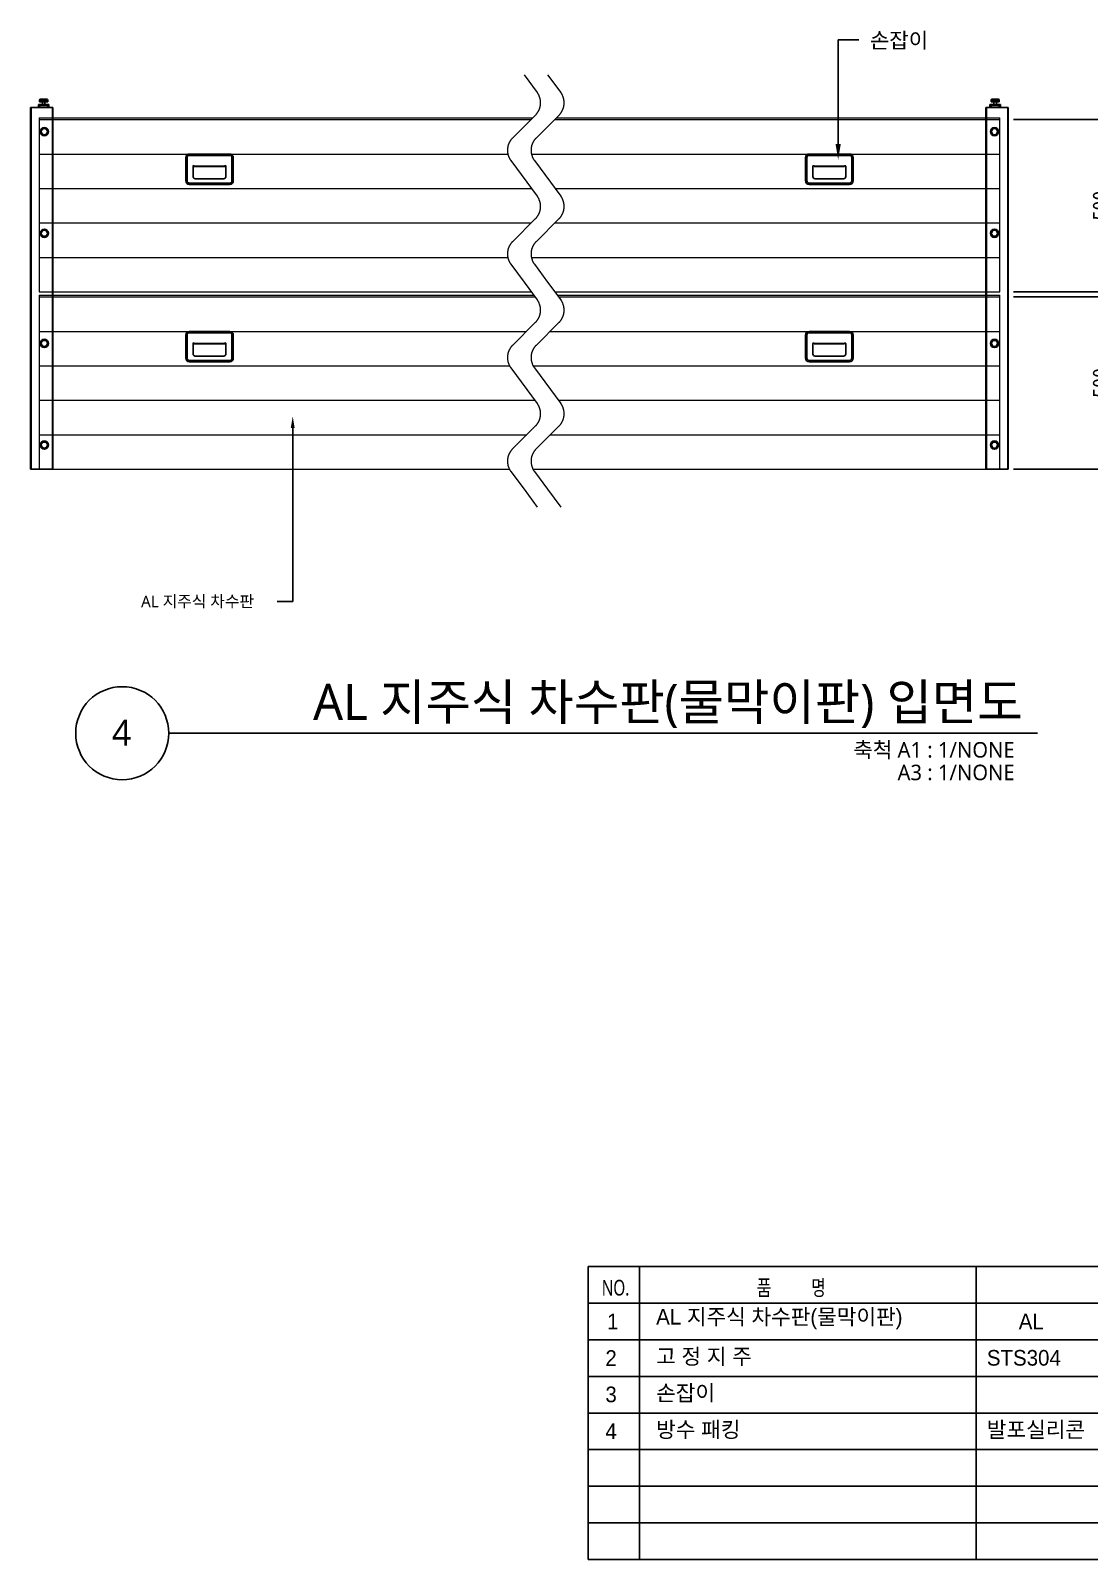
# Model space of a CAD drawing. Header units: millimetres. Extents: x 4892990 to 5673724, y 2128419 to 2381812.
# Drawn here: x 5668167 to 5671242, y 2373769 to 2378208 of the extents above; entities that cross this region are included whole.
import ezdxf
from ezdxf.enums import TextEntityAlignment as Align

# ---------------------------------------------------------------- set-up
doc = ezdxf.new("R2010")
doc.units = ezdxf.units.MM
doc.header["$LTSCALE"] = 1000
for name, pattern in [('CENTER2', [1.125, 0.75, -0.125, 0.125, -0.125]), ('HIDDEN', [0.375, 0.25, -0.125]), ('HIDDEN2', [0.1875, 0.125, -0.0625])]:
    doc.linetypes.add(name, pattern=pattern)
doc.layers.get('0').update_dxf_attribs({"linetype": 'CONTINUOUS'})
doc.layers.add('1', color=1, linetype='CENTER2')
doc.layers.add('A-MKXS-TEXT1', color=3, linetype='CONTINUOUS')
for name, color, linetype, lineweight in [('A-DIMS', 7, 'CONTINUOUS', 25), ('A-MKXS-LEAD', 7, 'CONTINUOUS', 25), ('A-XXXX-SYMB', 7, 'CONTINUOUS', 25), ('A-XXXX-TXT1', 3, 'CONTINUOUS', 25)]:
    doc.layers.add(name, color=color, linetype=linetype, lineweight=lineweight)
doc.styles.add('HY울릉도L', font='malgun.ttf')
doc.styles.add('돋움체', font='')
doc.styles.add('맑은고딕', font='malgun.ttf')
doc.styles.get('돋움체').set_extended_font_data('DotumChe')
doc.dimstyles.new('CDIM', dxfattribs={"dimtxt": 3, "dimasz": 1.5, "dimexe": 2, "dimexo": 1, "dimgap": 1, "dimtad": 1, "dimdec": 0, "dimrnd": 0.5, "dimzin": 0, "dimdsep": 32, "dimlunit": 6, "dimtxsty": 'HY울릉도L', "dimblk1": '_CIDOT', "dimblk2": '_CIDOT', "dimsah": 1, "dimcen": 5.5, "dimclrd": 2, "dimclre": 2, "dimclrt": 7, "dimadec": 0, "dimazin": 0, "dimtfac": 1, "dimtdec": 0, "dimtix": 1, "dimtmove": 2, "dimatfit": 1, "dimldrblk": '_CIDOT', "dimfxl": 1, "dimtolj": 1, "dimtzin": 0, "dimlwd": -1, "dimarcsym": 0})

# ---------------------------------------------------------------- blocks, each defined once
blk = doc.blocks.new('고정지주앞좌')
at = {"color": 7, "linetype": 'Continuous', "lineweight": 25, "ltscale": 30}
for p, q in [((3939007.6, -1088298.6), (3938942.6, -1088298.6)), ((3938942.6, -1088298.6), (3938942.6, -1089348.6)), ((3938944.2, -1088298.6), (3938944.2, -1089348.6)), ((3938950.2, -1088298.6), (3938948.6, -1088298.6)), ((3938999, -1088298.6), (3938950.2, -1088298.6)), ((3938995.8, -1088289.8), (3938965.4, -1088289.8)), ((3938965.4, -1088296.2), (3938965.4, -1088289.8)), ((3938965.4, -1088296.2), (3938965.4, -1088298.6)), ((3938968.6, -1088296.2), (3938965.4, -1088296.2)), ((3938968.6, -1088277), (3938968.6, -1088281.8)), ((3938980.6, -1088281.8), (3938968.6, -1088281.8)), ((3938968.6, -1088292), (3938968.6, -1088292.8)), ((3938992.6, -1088292), (3938968.6, -1088292)), ((3938968.6, -1088292.8), (3938992.6, -1088292.8)), ((3938968.6, -1088292.8), (3938968.6, -1088298.6)), ((3938992.6, -1088298.6), (3938968.6, -1088298.6)), ((3938980.6, -1088273.8), (3938971.8, -1088273.8)), ((3938977, -1088281.8), (3938977, -1088289.8)), ((3938989.4, -1088273.8), (3938980.6, -1088273.8)), ((3938992.6, -1088281.8), (3938980.6, -1088281.8)), ((3938984.2, -1088289.8), (3938984.2, -1088281.8)), ((3938992.6, -1088281.8), (3938992.6, -1088277)), ((3938992.6, -1088292.8), (3938992.6, -1088292)), ((3938992.6, -1088292.8), (3938992.6, -1088298.6)), ((3938995.8, -1088296.2), (3938992.6, -1088296.2)), ((3938995.8, -1088296.2), (3938995.8, -1088289.8)), ((3938995.8, -1088298.6), (3938995.8, -1088296.2)), ((3939006, -1088298.6), (3939006, -1089348.6)), ((3939007.6, -1088298.6), (3939007.6, -1089348.6)), ((3939007.6, -1089348.6), (3938942.6, -1089348.6))]:
    blk.add_line(p, q, dxfattribs=at)
at = {"color": 8, "linetype": 'Continuous', "lineweight": 25, "ltscale": 30}
for p, q in [((3938968.6, -1088277), (3938980.6, -1088277)), ((3938980.6, -1088277), (3938992.6, -1088277))]:
    blk.add_line(p, q, dxfattribs=at)
at = {"color": 7, "linetype": 'Continuous', "lineweight": 25, "ltscale": 900}
for centre, radius in [((3938982.6, -1088368.6), 12), ((3938982.6, -1088368.6), 8.8), ((3938982.6, -1088663.6), 12), ((3938982.6, -1088663.6), 8.8), ((3938982.6, -1088983.6), 12), ((3938982.6, -1088983.6), 8.8), ((3938982.6, -1089278.6), 12), ((3938982.6, -1089278.6), 8.8)]:
    blk.add_circle(centre, radius, dxfattribs=at)
for centre, start, end in [((3938971.8, -1088277), 90, 180), ((3938989.4, -1088277), 0, 90)]:
    blk.add_arc(centre, 3.2, start, end, dxfattribs=at)
blk = doc.blocks.new('_CIDOT')
at = {"color": 0, "linetype": 'ByBlock'}
blk.add_line((2, 0), (-1, 0), dxfattribs=at)
at = {"color": 0, "linetype": 'ByBlock', "const_width": 0.5}
blk.add_lwpolyline([(-0.25, 0, 1), (0.25, 0, 1)], format="xyb", close=True, dxfattribs=at)
blk = doc.blocks.new('*D83')
at = {"layer": 'A-DIMS', "lineweight": -2, "transparency": 16777216}
for p, q in [((5671021.2, 2377434.8), (5671341.4, 2377434.8)), ((5671021.2, 2376934.8), (5671341.4, 2376934.8))]:
    blk.add_line(p, q, dxfattribs=at)
at = {"layer": 'A-DIMS', "transparency": 16777216}
blk.add_line((5671311.4, 2376957.3), (5671311.4, 2377412.3), dxfattribs=at)
at = {"layer": 'A-DIMS', "transparency": 16777216, "xscale": 22.5, "yscale": 22.5, "zscale": 22.5}
for p, rotation in [((5671311.4, 2377434.8), 90), ((5671311.4, 2376934.8), 270)]:
    blk.add_blockref('_CIDOT', p, dxfattribs=dict(at, rotation=rotation))
at = {"layer": 'A-DIMS', "color": 3, "transparency": 16777216, "insert": (5671273.8, 2377184.8), "char_height": 45, "attachment_point": 5, "rotation": 90, "style": '돋움체'}
blk.add_mtext('\\A1;500', dxfattribs=at)
blk = doc.blocks.new('*D84')
at = {"layer": 'A-DIMS', "lineweight": -2, "transparency": 16777216}
for p, q in [((5671021.2, 2377949.8), (5671341.4, 2377949.8)), ((5671021.2, 2377449.8), (5671341.4, 2377449.8))]:
    blk.add_line(p, q, dxfattribs=at)
at = {"layer": 'A-DIMS', "transparency": 16777216}
blk.add_line((5671311.4, 2377472.3), (5671311.4, 2377927.3), dxfattribs=at)
at = {"layer": 'A-DIMS', "transparency": 16777216, "xscale": 22.5, "yscale": 22.5, "zscale": 22.5}
for p, rotation in [((5671311.4, 2377949.8), 90), ((5671311.4, 2377449.8), 270)]:
    blk.add_blockref('_CIDOT', p, dxfattribs=dict(at, rotation=rotation))
at = {"layer": 'A-DIMS', "color": 3, "transparency": 16777216, "insert": (5671273.8, 2377699.8), "char_height": 45, "attachment_point": 5, "rotation": 90, "style": '돋움체'}
blk.add_mtext('\\A1;500', dxfattribs=at)

msp = doc.modelspace()

# ---------------------------------------------------------------- linework, layer by layer
at = {"color": 7, "linetype": 'HIDDEN', "lineweight": 0}
for p, q in [((5669599.87, 2378080.19), (5669638.21, 2378028.19)), ((5669668.37, 2378080.19), (5669706.72, 2378028.19)), ((5669633.32, 2377963.16), (5669566.41, 2377896.25)), ((5669701.83, 2377963.16), (5669634.92, 2377896.25)), ((5669561.52, 2377831.22), (5669638.21, 2377727.22)), ((5669630.03, 2377831.22), (5669706.72, 2377727.22)), ((5669633.32, 2377662.19), (5669566.41, 2377595.28)), ((5669701.83, 2377662.19), (5669634.92, 2377595.28)), ((5669561.52, 2377530.25), (5669599.87, 2377478.25)), ((5669630.03, 2377530.25), (5669668.37, 2377478.25)), ((5669599.87, 2377478.25), (5669638.21, 2377426.24)), ((5669668.37, 2377478.25), (5669706.72, 2377426.24)), ((5669633.32, 2377361.22), (5669566.41, 2377294.31)), ((5669701.83, 2377361.22), (5669634.92, 2377294.31)), ((5669561.52, 2377229.28), (5669638.21, 2377125.27)), ((5669630.03, 2377229.28), (5669706.72, 2377125.27)), ((5669633.32, 2377060.24), (5669566.41, 2376993.33)), ((5669701.83, 2377060.24), (5669634.92, 2376993.33)), ((5669561.52, 2376928.3), (5669599.87, 2376876.3)), ((5669630.03, 2376928.3), (5669668.37, 2376876.3)), ((5669599.87, 2376876.3), (5669638.21, 2376824.3)), ((5669668.37, 2376876.3), (5669706.72, 2376824.3))]:
    msp.add_line(p, q, dxfattribs=at)
at = {"color": 7, "linetype": 'Continuous', "lineweight": 15}
for p, q in [((5668191.88, 2377954.81), (5668191.88, 2377449.81)), ((5668191.88, 2377954.81), (5669624.97, 2377954.81)), ((5668191.88, 2377949.81), (5669619.97, 2377949.81)), ((5669688.48, 2377949.81), (5670981.22, 2377949.81)), ((5669693.48, 2377954.81), (5670981.22, 2377954.81)), ((5670981.22, 2377449.81), (5670981.22, 2377954.81)), ((5668191.88, 2377849.81), (5669553.01, 2377849.81)), ((5669621.52, 2377849.81), (5670981.22, 2377849.81)), ((5668191.88, 2377749.81), (5669621.55, 2377749.81)), ((5669690.06, 2377749.81), (5670981.22, 2377749.81)), ((5668191.88, 2377649.81), (5669620.94, 2377649.81)), ((5669689.45, 2377649.81), (5670981.22, 2377649.81)), ((5668191.88, 2377549.81), (5669552.8, 2377549.81)), ((5669621.31, 2377549.81), (5670981.22, 2377549.81)), ((5668191.88, 2377449.81), (5669620.83, 2377449.81)), ((5668191.88, 2377449.81), (5669620.83, 2377449.81)), ((5668191.88, 2377439.81), (5669628.21, 2377439.81)), ((5668191.88, 2377439.81), (5668191.88, 2376934.81)), ((5668191.88, 2377434.81), (5669631.89, 2377434.81)), ((5669689.34, 2377449.81), (5670981.22, 2377449.81)), ((5669689.34, 2377449.81), (5670981.22, 2377449.81)), ((5669696.71, 2377439.81), (5670981.22, 2377439.81)), ((5669700.4, 2377434.81), (5670981.22, 2377434.81)), ((5670981.22, 2376934.81), (5670981.22, 2377439.81)), ((5668191.88, 2377334.81), (5669606.92, 2377334.81)), ((5669675.42, 2377334.81), (5670981.22, 2377334.81)), ((5668191.88, 2377234.81), (5669557.98, 2377234.81)), ((5669626.49, 2377234.81), (5670981.22, 2377234.81)), ((5668191.88, 2377134.81), (5669631.18, 2377134.81)), ((5669699.68, 2377134.81), (5670981.22, 2377134.81)), ((5668191.88, 2377034.81), (5669607.89, 2377034.81)), ((5669676.4, 2377034.81), (5670981.22, 2377034.81)), ((5668191.88, 2376934.81), (5669557.46, 2376934.81)), ((5669625.96, 2376934.81), (5670981.22, 2376934.81))]:
    msp.add_line(p, q, dxfattribs=at)
at = {"color": 7, "linetype": 'Continuous'}
for p, q in [((5669786.06, 2374618.97), (5672697.23, 2374618.97)), ((5669935.57, 2374618.97), (5669935.57, 2374512.68))]:
    msp.add_line(p, q, dxfattribs=at)
for p, q in [((5669786.06, 2373768.66), (5669786.06, 2374618.97)), ((5670912.52, 2373768.66), (5670912.52, 2374618.97)), ((5669935.57, 2373768.66), (5669935.57, 2374512.68))]:
    msp.add_line(p, q)
at = {"color": 0}
for p, q in [((5669786.06, 2374512.68), (5672697.23, 2374512.68)), ((5669822.2, 2374512.68), (5672697.02, 2374512.68)), ((5669786.06, 2374406.4), (5672697.23, 2374406.4)), ((5669786.06, 2374300.11), (5672697.23, 2374300.11)), ((5669786.06, 2374193.82), (5672697.23, 2374193.82)), ((5669786.06, 2374087.53), (5672697.23, 2374087.53)), ((5669786.06, 2373981.24), (5672697.23, 2373981.24)), ((5669786.06, 2373874.95), (5672697.23, 2373874.95)), ((5669786.06, 2373768.66), (5672697.23, 2373768.66))]:
    msp.add_line(p, q, dxfattribs=at)
at = {"color": 7, "linetype": 'HIDDEN', "lineweight": 0}
for centre, start, end in [((5669597.97, 2377998.52), 315, 36.40236), ((5669666.47, 2377998.52), 315, 36.40236), ((5669601.77, 2377860.9), 135, 216.40236), ((5669670.27, 2377860.9), 135, 216.40236), ((5669597.97, 2377697.54), 315, 36.40236), ((5669666.47, 2377697.54), 315, 36.40236), ((5669601.77, 2377559.92), 135, 216.40236), ((5669670.27, 2377559.92), 135, 216.40236), ((5669597.97, 2377396.57), 315, 36.40236), ((5669666.47, 2377396.57), 315, 36.40236), ((5669601.77, 2377258.95), 135, 216.40236), ((5669670.27, 2377258.95), 135, 216.40236), ((5669597.97, 2377095.6), 315, 36.40236), ((5669666.47, 2377095.6), 315, 36.40236), ((5669601.77, 2376957.98), 135, 216.40236), ((5669670.27, 2376957.98), 135, 216.40236)]:
    msp.add_arc(centre, 50, start, end, dxfattribs=at)
at = {"layer": '1', "color": 7, "linetype": 'Continuous'}
for p, q in [((5668617.55, 2377839.81), (5668617.55, 2377771.81)), ((5668621.39, 2377771.65), (5668621.39, 2377839.97)), ((5668627.39, 2377845.97), (5668745.71, 2377845.97)), ((5668745.55, 2377849.81), (5668627.55, 2377849.81)), ((5668751.71, 2377839.97), (5668751.71, 2377771.65)), ((5668755.55, 2377771.81), (5668755.55, 2377839.81)), ((5670417.55, 2377839.81), (5670417.55, 2377771.81)), ((5670421.39, 2377771.65), (5670421.39, 2377839.97)), ((5670427.39, 2377845.97), (5670545.71, 2377845.97)), ((5670545.55, 2377849.81), (5670427.55, 2377849.81)), ((5670551.71, 2377839.97), (5670551.71, 2377771.65)), ((5670555.55, 2377771.81), (5670555.55, 2377839.81)), ((5668639.05, 2377814.81), (5668639.05, 2377784.31)), ((5668642.05, 2377814.81), (5668642.05, 2377813.31)), ((5668731.05, 2377813.31), (5668642.05, 2377813.31)), ((5668731.05, 2377814.81), (5668731.05, 2377813.31)), ((5668734.05, 2377814.81), (5668734.05, 2377784.31)), ((5670439.05, 2377814.81), (5670439.05, 2377784.31)), ((5670442.05, 2377814.81), (5670442.05, 2377813.31)), ((5670531.05, 2377813.31), (5670442.05, 2377813.31)), ((5670531.05, 2377814.81), (5670531.05, 2377813.31)), ((5670534.05, 2377814.81), (5670534.05, 2377784.31)), ((5668745.71, 2377765.65), (5668627.39, 2377765.65)), ((5668627.55, 2377761.81), (5668745.55, 2377761.81)), ((5668728.05, 2377778.31), (5668645.05, 2377778.31)), ((5670545.71, 2377765.65), (5670427.39, 2377765.65)), ((5670427.55, 2377761.81), (5670545.55, 2377761.81)), ((5670528.05, 2377778.31), (5670445.05, 2377778.31)), ((5668617.55, 2377324.81), (5668617.55, 2377256.81)), ((5668621.39, 2377256.65), (5668621.39, 2377324.97)), ((5668627.39, 2377330.97), (5668745.71, 2377330.97)), ((5668745.55, 2377334.81), (5668627.55, 2377334.81)), ((5668639.05, 2377299.81), (5668639.05, 2377269.31)), ((5668642.05, 2377299.81), (5668642.05, 2377298.31)), ((5668731.05, 2377298.31), (5668642.05, 2377298.31)), ((5668731.05, 2377299.81), (5668731.05, 2377298.31)), ((5668734.05, 2377299.81), (5668734.05, 2377269.31)), ((5668751.71, 2377324.97), (5668751.71, 2377256.65)), ((5668755.55, 2377256.81), (5668755.55, 2377324.81)), ((5670417.55, 2377324.81), (5670417.55, 2377256.81)), ((5670421.39, 2377256.65), (5670421.39, 2377324.97)), ((5670427.39, 2377330.97), (5670545.71, 2377330.97)), ((5670545.55, 2377334.81), (5670427.55, 2377334.81)), ((5670439.05, 2377299.81), (5670439.05, 2377269.31)), ((5670442.05, 2377299.81), (5670442.05, 2377298.31)), ((5670531.05, 2377298.31), (5670442.05, 2377298.31)), ((5670531.05, 2377299.81), (5670531.05, 2377298.31)), ((5670534.05, 2377299.81), (5670534.05, 2377269.31)), ((5670551.71, 2377324.97), (5670551.71, 2377256.65)), ((5670555.55, 2377256.81), (5670555.55, 2377324.81)), ((5668745.71, 2377250.65), (5668627.39, 2377250.65)), ((5668728.05, 2377263.31), (5668645.05, 2377263.31)), ((5670545.71, 2377250.65), (5670427.39, 2377250.65)), ((5670528.05, 2377263.31), (5670445.05, 2377263.31)), ((5668627.55, 2377246.81), (5668745.55, 2377246.81)), ((5670427.55, 2377246.81), (5670545.55, 2377246.81))]:
    msp.add_line(p, q, dxfattribs=at)
at = {"layer": '1', "color": 4, "linetype": 'HIDDEN2'}
for p, q in [((5668642.05, 2377814.81), (5668731.05, 2377814.81)), ((5670442.05, 2377814.81), (5670531.05, 2377814.81)), ((5668642.05, 2377299.81), (5668731.05, 2377299.81)), ((5670442.05, 2377299.81), (5670531.05, 2377299.81))]:
    msp.add_line(p, q, dxfattribs=at)
at = {"layer": '1', "color": 7, "linetype": 'Continuous'}
for centre, radius, start, end in [((5668627.55, 2377839.81), 10, 90, 180), ((5668627.39, 2377839.97), 6, 90, 180), ((5668745.55, 2377839.81), 10, 0, 90), ((5668745.71, 2377839.97), 6, 0, 90), ((5670427.55, 2377839.81), 10, 90, 180), ((5670427.39, 2377839.97), 6, 90, 180), ((5670545.55, 2377839.81), 10, 0, 90), ((5670545.71, 2377839.97), 6, 0, 90), ((5668640.55, 2377814.81), 1.5, 0, 180), ((5668645.05, 2377784.31), 6, 180, 270), ((5668728.05, 2377784.31), 6, 270, 0), ((5668732.55, 2377814.81), 1.5, 0, 180), ((5670440.55, 2377814.81), 1.5, 0, 180), ((5670445.05, 2377784.31), 6, 180, 270), ((5670528.05, 2377784.31), 6, 270, 0), ((5670532.55, 2377814.81), 1.5, 0, 180), ((5668627.55, 2377771.81), 10, 180, 270), ((5668627.39, 2377771.65), 6, 180, 270), ((5668745.55, 2377771.81), 10, 270, 0), ((5668745.71, 2377771.65), 6, 270, 0), ((5670427.55, 2377771.81), 10, 180, 270), ((5670427.39, 2377771.65), 6, 180, 270), ((5670545.55, 2377771.81), 10, 270, 0), ((5670545.71, 2377771.65), 6, 270, 0), ((5668627.55, 2377324.81), 10, 90, 180), ((5668627.39, 2377324.97), 6, 90, 180), ((5668640.55, 2377299.81), 1.5, 0, 180), ((5668732.55, 2377299.81), 1.5, 0, 180), ((5668745.55, 2377324.81), 10, 0, 90), ((5668745.71, 2377324.97), 6, 0, 90), ((5670427.55, 2377324.81), 10, 90, 180), ((5670427.39, 2377324.97), 6, 90, 180), ((5670440.55, 2377299.81), 1.5, 0, 180), ((5670532.55, 2377299.81), 1.5, 0, 180), ((5670545.55, 2377324.81), 10, 0, 90), ((5670545.71, 2377324.97), 6, 0, 90), ((5668627.55, 2377256.81), 10, 180, 270), ((5668627.39, 2377256.65), 6, 180, 270), ((5668645.05, 2377269.31), 6, 180, 270), ((5668728.05, 2377269.31), 6, 270, 0), ((5668745.55, 2377256.81), 10, 270, 0), ((5668745.71, 2377256.65), 6, 270, 0), ((5670427.55, 2377256.81), 10, 180, 270), ((5670427.39, 2377256.65), 6, 180, 270), ((5670445.05, 2377269.31), 6, 180, 270), ((5670528.05, 2377269.31), 6, 270, 0), ((5670545.55, 2377256.81), 10, 270, 0), ((5670545.71, 2377256.65), 6, 270, 0)]:
    msp.add_arc(centre, radius, start, end, dxfattribs=at)
at = {"layer": 'A-MKXS-LEAD'}
for p, q in [((5670512.22, 2377875.29), (5670512.22, 2378181.08)), ((5670512.22, 2378181.08), (5670572.22, 2378181.08)), ((5670512.22, 2378181.08), (5670572.22, 2378181.08)), ((5668928.14, 2377057.02), (5668928.14, 2376690.76)), ((5668928.14, 2376690.76), (5668928.14, 2376550.75)), ((5668928.14, 2376550.75), (5668883.14, 2376550.75)), ((5668928.14, 2376550.75), (5668883.14, 2376550.75))]:
    msp.add_line(p, q, dxfattribs=at)
for points in [[(5670512.22, 2377833.52, 15, 15, 0), (5670512.22, 2377833.52, 0, 15, 0), (5670512.22, 2377878.52, 15, 15, 0)], [(5668928.14, 2377088.35, 11.25, 11.25, 0), (5668928.14, 2377088.35, 0, 11.25, 0), (5668928.14, 2377054.6, 11.25, 11.25, 0)]]:
    msp.add_lwpolyline(points, format="xyseb", dxfattribs=at)
at = {"layer": 'A-XXXX-SYMB'}
msp.add_line((5668567.92, 2376168.04), (5671090.89, 2376168.04), dxfattribs=at)
msp.add_circle((5668432.92, 2376168.04), 135, dxfattribs=at)

# ---------------------------------------------------------------- block references
msp.add_blockref('고정지주앞좌', (1729224.26, 3466283.4))
at = {"xscale": -1}
msp.add_blockref('고정지주앞좌', (9609948.84, 3466283.4), dxfattribs=at)

# ---------------------------------------------------------------- texts
at = {"style": '맑은고딕', "width": 0.75}
for s, height, p in [('품          명', 45.4306, (5670375.93, 2374557.77)), ('NO.', 45.431, (5669865.64, 2374557.77))]:
    msp.add_text(s, height=height, dxfattribs=at).set_placement(p, align=Align.MIDDLE_CENTER)
at = {"char_height": 45.4306, "attachment_point": 7, "style": '맑은고딕'}
for s, insert in [('{\\fGulim|b0|i0|c129|p50;AL 지주식 차수판(물막이판)}', (5669983.65, 2374437.03)), ('{\\fGulim|b0|i0|c129|p50;1}', (5669841.08, 2374437.03)), ('{\\fGulim|b0|i0|c129|p50;AL}', (5671036.62, 2374437.03)), ('{\\fGulim|b0|i0|c129|p50;2}', (5669836.21, 2374330.74)), ('{\\fGulim|b0|i0|c129|p50;고 정 지 주}', (5669983.65, 2374330.74)), ('{\\fGulim|b0|i0|c129|p50;STS304}', (5670944.04, 2374330.74)), ('{\\fGulim|b0|i0|c129|p50;손잡이}', (5669983.65, 2374224.45)), ('{\\fGulim|b0|i0|c129|p50;3}', (5669836.21, 2374224.45)), ('{\\fGulim|b0|i0|c129|p50;4}', (5669836.21, 2374118.16)), ('{\\fGulim|b0|i0|c129|p50;방수 패킹}', (5669983.65, 2374118.16)), ('{\\fGulim|b0|i0|c129|p50;발포실리콘}', (5670944.04, 2374118.16))]:
    msp.add_mtext(s, dxfattribs=dict(at, insert=insert))
at = {"layer": 'A-MKXS-TEXT1', "style": '맑은고딕'}
for s, height, p in [('손잡이', 45, (5670604.2, 2378180.12)), ('AL 지주식 차수판', 33.75, (5668487.88, 2376550.75))]:
    msp.add_text(s, height=height, dxfattribs=at).set_placement(p, align=Align.MIDDLE_LEFT)
at = {"layer": 'A-XXXX-TXT1', "style": '맑은고딕'}
msp.add_text('AL 지주식 차수판(물막이판) 입면도', height=105, dxfattribs=at).set_placement((5671048.02, 2376174.83), align=Align.BOTTOM_RIGHT)
msp.add_text('4', height=75, dxfattribs=at).set_placement((5668431.18, 2376169.64), align=Align.MIDDLE)
for s, p in [('축척 A1 : 1/NONE', (5671024.65, 2376142.19)), ('A3 : 1/NONE', (5671024.65, 2376076.52))]:
    msp.add_text(s, height=45, dxfattribs=at).set_placement(p, align=Align.TOP_RIGHT)

# ---------------------------------------------------------------- dimensions: what is measured, and where the dimension line sits
at = {"layer": 'A-DIMS'}
for base, p1, p2, picture, middle in [((5671311.35, 2377949.81), (5671006.22, 2377449.81), (5671006.22, 2377949.81), '*D84', (5671273.82, 2377699.81)), ((5671311.35, 2377434.81), (5671006.22, 2376934.81), (5671006.22, 2377434.81), '*D83', (5671273.82, 2377184.81))]:
    dim = msp.add_linear_dim(base=base, p1=p1, p2=p2, angle=90, dimstyle='CDIM', override={"dimscale": 15, "dimtxsty": '돋움체', "dimclrd": 256, "dimclre": 256, "dimclrt": 3}, dxfattribs=at)
    dim.commit()
    dim.dimension.update_dxf_attribs({"geometry": picture, "text_midpoint": middle})

doc.saveas('drawing.dxf')
